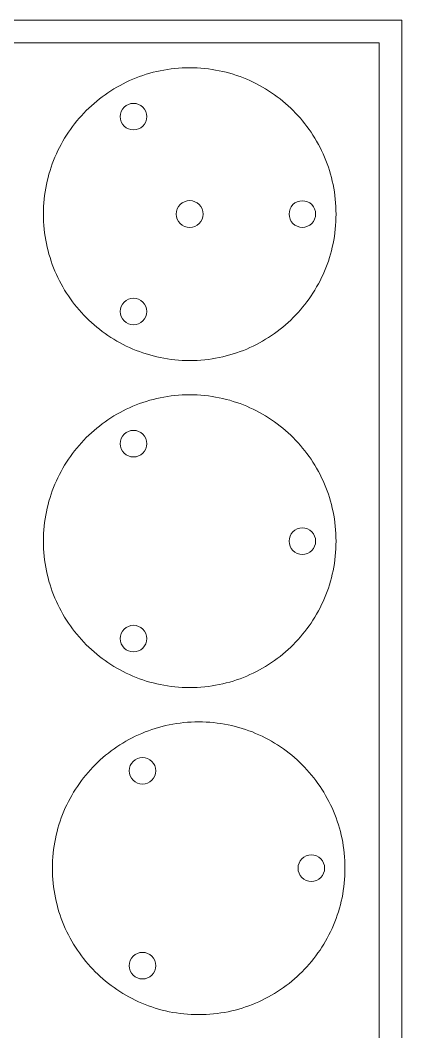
# Model space of a CAD drawing. Header units: millimetres. Extents: x -5 to 795, y -5 to 389.
# Drawn here: x 710.2 to 795, y 164.5 to 389 of the extents above; entities that cross this region are included whole.
import ezdxf

# ---------------------------------------------------------------- set-up
doc = ezdxf.new("R2010")
doc.units = ezdxf.units.MM
doc.header["$MEASUREMENT"] = 0
doc.layers.get('0').update_dxf_attribs({"color": 30, "lineweight": 0, "true_color": 0xf6921e})
doc.layers.add('Cutting lines', color=5, linetype='Continuous', lineweight=0)

msp = doc.modelspace()

# ---------------------------------------------------------------- linework, layer by layer
at = {"lineweight": 0}
for points in [[(-5, -5), (795, -5), (795, 389), (-5, 389)], [(0, 0), (790, 0), (790, 384), (0, 384)]]:
    msp.add_lwpolyline(points, close=True, dxfattribs=at)
at = {"layer": 'Cutting lines'}
for points in [[(747.893903, 378.458237), (747.055063, 378.447623), (746.221457, 378.415949), (745.39334, 378.36347), (744.570966, 378.290443), (743.754592, 378.197123), (742.944473, 378.083764), (742.140863, 377.950622), (741.344019, 377.797953), (740.554195, 377.626011), (739.771646, 377.435051), (738.996628, 377.22533), (738.229397, 376.997102), (737.470206, 376.750622), (736.719313, 376.486146), (735.976971, 376.203929), (735.243436, 375.904226), (734.518963, 375.587293), (733.803809, 375.253384), (733.098227, 374.902756), (732.402473, 374.535663), (731.716802, 374.15236), (731.04147, 373.753103), (730.376732, 373.338147), (729.722844, 372.907748), (729.080059, 372.46216), (728.448634, 372.001638), (727.828824, 371.526439), (727.220885, 371.036817), (726.62507, 370.533028), (726.041637, 370.015326), (725.470839, 369.483968), (724.912932, 368.939208), (724.368172, 368.381301), (723.836814, 367.810503), (723.319112, 367.22707), (722.815323, 366.631255), (722.325701, 366.023316), (721.850501, 365.403506), (721.38998, 364.772081), (720.944392, 364.129296), (720.513993, 363.475408), (720.099037, 362.81067), (719.69978, 362.135338), (719.316477, 361.449667), (718.949384, 360.753913), (718.598755, 360.048331), (718.264847, 359.333176), (717.947914, 358.608704), (717.648211, 357.875169), (717.365994, 357.132827), (717.101518, 356.381934), (716.855038, 355.622743), (716.62681, 354.855511), (716.417089, 354.080494), (716.226129, 353.297945), (716.054187, 352.508121), (715.901517, 351.711276), (715.768376, 350.907667), (715.655017, 350.097547), (715.561696, 349.281174), (715.488669, 348.4588), (715.436191, 347.630683), (715.404517, 346.797077), (715.393903, 345.958237), (715.404517, 345.119398), (715.436191, 344.285792), (715.488669, 343.457674), (715.561696, 342.635301), (715.655017, 341.818927), (715.768376, 341.008808), (715.901517, 340.205198), (716.054187, 339.408354), (716.226129, 338.61853), (716.417089, 337.835981), (716.62681, 337.060963), (716.855038, 336.293731), (717.101518, 335.534541), (717.365994, 334.783647), (717.648211, 334.041305), (717.947914, 333.307771), (718.264847, 332.583298), (718.598755, 331.868143), (718.949384, 331.162561), (719.316477, 330.466807), (719.69978, 329.781137), (720.099037, 329.105805), (720.513993, 328.441067), (720.944392, 327.787178), (721.38998, 327.144394), (721.850501, 326.512969), (722.325701, 325.893159), (722.815323, 325.285219), (723.319112, 324.689405), (723.836814, 324.105971), (724.368172, 323.535174), (724.912932, 322.977267), (725.470839, 322.432507), (726.041637, 321.901148), (726.62507, 321.383447), (727.220885, 320.879657), (727.828824, 320.390035), (728.448634, 319.914836), (729.080059, 319.454315), (729.722844, 319.008727), (730.376732, 318.578327), (731.04147, 318.163371), (731.716802, 317.764114), (732.402473, 317.380812), (733.098227, 317.013719), (733.803809, 316.66309), (734.518963, 316.329182), (735.243436, 316.012248), (735.976971, 315.712546), (736.719313, 315.430329), (737.470206, 315.165853), (738.229397, 314.919373), (738.996628, 314.691145), (739.771646, 314.481423), (740.554195, 314.290464), (741.344019, 314.118522), (742.140863, 313.965852), (742.944473, 313.83271), (743.754592, 313.719352), (744.570966, 313.626031), (745.39334, 313.553004), (746.221457, 313.500526), (747.055063, 313.468852), (747.893903, 313.458237), (748.732742, 313.468852), (749.566348, 313.500526), (750.394466, 313.553004), (751.216839, 313.626031), (752.033213, 313.719352), (752.843332, 313.83271), (753.646942, 313.965852), (754.443786, 314.118522), (755.23361, 314.290464), (756.016159, 314.481423), (756.791177, 314.691145), (757.558408, 314.919373), (758.317599, 315.165853), (759.068493, 315.430329), (759.810834, 315.712546), (760.544369, 316.012248), (761.268842, 316.329182), (761.983997, 316.66309), (762.689579, 317.013719), (763.385332, 317.380812), (764.071003, 317.764114), (764.746335, 318.163371), (765.411073, 318.578327), (766.064962, 319.008727), (766.707746, 319.454315), (767.339171, 319.914836), (767.958981, 320.390035), (768.566921, 320.879657), (769.162735, 321.383447), (769.746169, 321.901148), (770.316966, 322.432507), (770.874873, 322.977267), (771.419633, 323.535174), (771.950992, 324.105971), (772.468693, 324.689405), (772.972483, 325.285219), (773.462104, 325.893159), (773.937304, 326.512969), (774.397825, 327.144394), (774.843413, 327.787178), (775.273813, 328.441067), (775.688768, 329.105805), (776.088025, 329.781137), (776.471328, 330.466807), (776.838421, 331.162561), (777.18905, 331.868143), (777.522958, 332.583298), (777.839891, 333.307771), (778.139594, 334.041305), (778.421811, 334.783647), (778.686287, 335.534541), (778.932767, 336.293731), (779.160995, 337.060963), (779.370717, 337.835981), (779.561676, 338.61853), (779.733618, 339.408354), (779.886288, 340.205198), (780.019429, 341.008808), (780.132788, 341.818927), (780.226109, 342.635301), (780.299136, 343.457674), (780.351614, 344.285792), (780.383288, 345.119398), (780.393903, 345.958237), (780.383288, 346.797077), (780.351614, 347.630683), (780.299136, 348.4588), (780.226109, 349.281174), (780.132788, 350.097547), (780.019429, 350.907667), (779.886288, 351.711276), (779.733618, 352.508121), (779.561676, 353.297945), (779.370717, 354.080494), (779.160995, 354.855511), (778.932767, 355.622743), (778.686287, 356.381934), (778.421811, 357.132827), (778.139594, 357.875169), (777.839891, 358.608704), (777.522958, 359.333176), (777.18905, 360.048331), (776.838421, 360.753913), (776.471328, 361.449667), (776.088025, 362.135338), (775.688768, 362.81067), (775.273813, 363.475408), (774.843413, 364.129296), (774.397825, 364.772081), (773.937304, 365.403506), (773.462104, 366.023316), (772.972483, 366.631255), (772.468693, 367.22707), (771.950992, 367.810503), (771.419633, 368.381301), (770.874873, 368.939208), (770.316966, 369.483968), (769.746169, 370.015326), (769.162735, 370.533028), (768.566921, 371.036817), (767.958981, 371.526439), (767.339171, 372.001638), (766.707746, 372.46216), (766.064962, 372.907748), (765.411073, 373.338147), (764.746335, 373.753103), (764.071003, 374.15236), (763.385332, 374.535663), (762.689579, 374.902756), (761.983997, 375.253384), (761.268842, 375.587293), (760.544369, 375.904226), (759.810834, 376.203929), (759.068493, 376.486146), (758.317599, 376.750622), (757.558408, 376.997102), (756.791177, 377.22533), (756.016159, 377.435051), (755.23361, 377.626011), (754.443786, 377.797953), (753.646942, 377.950622), (752.843332, 378.083764), (752.033213, 378.197123), (751.216839, 378.290443), (750.394466, 378.36347), (749.566348, 378.415949), (748.732742, 378.447623)], [(747.893903, 305.85553), (747.055063, 305.844915), (746.221457, 305.813241), (745.39334, 305.760763), (744.570966, 305.687736), (743.754592, 305.594416), (742.944473, 305.481057), (742.140863, 305.347915), (741.344019, 305.195245), (740.554195, 305.023303), (739.771646, 304.832344), (738.996628, 304.622622), (738.229397, 304.394394), (737.470206, 304.147915), (736.719313, 303.883439), (735.976971, 303.601222), (735.243436, 303.301519), (734.518963, 302.984586), (733.803809, 302.650677), (733.098227, 302.300049), (732.402473, 301.932955), (731.716802, 301.549653), (731.04147, 301.150396), (730.376732, 300.73544), (729.722844, 300.30504), (729.080059, 299.859452), (728.448634, 299.398931), (727.828824, 298.923732), (727.220885, 298.43411), (726.62507, 297.930321), (726.041637, 297.412619), (725.470839, 296.88126), (724.912932, 296.3365), (724.368172, 295.778594), (723.836814, 295.207796), (723.319112, 294.624362), (722.815323, 294.028548), (722.325701, 293.420608), (721.850501, 292.800798), (721.38998, 292.169373), (720.944392, 291.526589), (720.513993, 290.8727), (720.099037, 290.207962), (719.69978, 289.53263), (719.316477, 288.84696), (718.949384, 288.151206), (718.598755, 287.445624), (718.264847, 286.730469), (717.947914, 286.005997), (717.648211, 285.272462), (717.365994, 284.53012), (717.101518, 283.779226), (716.855038, 283.020036), (716.62681, 282.252804), (716.417089, 281.477786), (716.226129, 280.695238), (716.054187, 279.905414), (715.901517, 279.108569), (715.768376, 278.304959), (715.655017, 277.49484), (715.561696, 276.678466), (715.488669, 275.856093), (715.436191, 275.027976), (715.404517, 274.19437), (715.393903, 273.35553), (715.404517, 272.51669), (715.436191, 271.683084), (715.488669, 270.854967), (715.561696, 270.032594), (715.655017, 269.21622), (715.768376, 268.4061), (715.901517, 267.602491), (716.054187, 266.805646), (716.226129, 266.015822), (716.417089, 265.233274), (716.62681, 264.458256), (716.855038, 263.691024), (717.101518, 262.931834), (717.365994, 262.18094), (717.648211, 261.438598), (717.947914, 260.705063), (718.264847, 259.980591), (718.598755, 259.265436), (718.949384, 258.559854), (719.316477, 257.8641), (719.69978, 257.17843), (720.099037, 256.503098), (720.513993, 255.83836), (720.944392, 255.184471), (721.38998, 254.541686), (721.850501, 253.910262), (722.325701, 253.290452), (722.815323, 252.682512), (723.319112, 252.086698), (723.836814, 251.503264), (724.368172, 250.932466), (724.912932, 250.37456), (725.470839, 249.829799), (726.041637, 249.298441), (726.62507, 248.780739), (727.220885, 248.27695), (727.828824, 247.787328), (728.448634, 247.312129), (729.080059, 246.851608), (729.722844, 246.40602), (730.376732, 245.97562), (731.04147, 245.560664), (731.716802, 245.161407), (732.402473, 244.778104), (733.098227, 244.411011), (733.803809, 244.060383), (734.518963, 243.726474), (735.243436, 243.409541), (735.976971, 243.109838), (736.719313, 242.827621), (737.470206, 242.563145), (738.229397, 242.316666), (738.996628, 242.088437), (739.771646, 241.878716), (740.554195, 241.687757), (741.344019, 241.515814), (742.140863, 241.363145), (742.944473, 241.230003), (743.754592, 241.116644), (744.570966, 241.023324), (745.39334, 240.950297), (746.221457, 240.897819), (747.055063, 240.866145), (747.893903, 240.85553), (748.732742, 240.866145), (749.566348, 240.897819), (750.394466, 240.950297), (751.216839, 241.023324), (752.033213, 241.116644), (752.843332, 241.230003), (753.646942, 241.363145), (754.443786, 241.515814), (755.23361, 241.687757), (756.016159, 241.878716), (756.791177, 242.088437), (757.558408, 242.316666), (758.317599, 242.563145), (759.068493, 242.827621), (759.810834, 243.109838), (760.544369, 243.409541), (761.268842, 243.726474), (761.983997, 244.060383), (762.689579, 244.411011), (763.385332, 244.778104), (764.071003, 245.161407), (764.746335, 245.560664), (765.411073, 245.97562), (766.064962, 246.40602), (766.707746, 246.851608), (767.339171, 247.312129), (767.958981, 247.787328), (768.566921, 248.27695), (769.162735, 248.780739), (769.746169, 249.298441), (770.316966, 249.829799), (770.874873, 250.37456), (771.419633, 250.932466), (771.950992, 251.503264), (772.468693, 252.086698), (772.972483, 252.682512), (773.462104, 253.290452), (773.937304, 253.910262), (774.397825, 254.541686), (774.843413, 255.184471), (775.273813, 255.83836), (775.688768, 256.503098), (776.088025, 257.17843), (776.471328, 257.8641), (776.838421, 258.559854), (777.18905, 259.265436), (777.522958, 259.980591), (777.839891, 260.705063), (778.139594, 261.438598), (778.421811, 262.18094), (778.686287, 262.931834), (778.932767, 263.691024), (779.160995, 264.458256), (779.370717, 265.233274), (779.561676, 266.015822), (779.733618, 266.805646), (779.886288, 267.602491), (780.019429, 268.4061), (780.132788, 269.21622), (780.226109, 270.032594), (780.299136, 270.854967), (780.351614, 271.683084), (780.383288, 272.51669), (780.393903, 273.35553), (780.383288, 274.19437), (780.351614, 275.027976), (780.299136, 275.856093), (780.226109, 276.678466), (780.132788, 277.49484), (780.019429, 278.304959), (779.886288, 279.108569), (779.733618, 279.905414), (779.561676, 280.695238), (779.370717, 281.477786), (779.160995, 282.252804), (778.932767, 283.020036), (778.686287, 283.779226), (778.421811, 284.53012), (778.139594, 285.272462), (777.839891, 286.005997), (777.522958, 286.730469), (777.18905, 287.445624), (776.838421, 288.151206), (776.471328, 288.84696), (776.088025, 289.53263), (775.688768, 290.207962), (775.273813, 290.8727), (774.843413, 291.526589), (774.397825, 292.169373), (773.937304, 292.800798), (773.462104, 293.420608), (772.972483, 294.028548), (772.468693, 294.624362), (771.950992, 295.207796), (771.419633, 295.778594), (770.874873, 296.3365), (770.316966, 296.88126), (769.746169, 297.412619), (769.162735, 297.930321), (768.566921, 298.43411), (767.958981, 298.923732), (767.339171, 299.398931), (766.707746, 299.859452), (766.064962, 300.30504), (765.411073, 300.73544), (764.746335, 301.150396), (764.071003, 301.549653), (763.385332, 301.932955), (762.689579, 302.300049), (761.983997, 302.650677), (761.268842, 302.984586), (760.544369, 303.301519), (759.810834, 303.601222), (759.068493, 303.883439), (758.317599, 304.147915), (757.558408, 304.394394), (756.791177, 304.622622), (756.016159, 304.832344), (755.23361, 305.023303), (754.443786, 305.195245), (753.646942, 305.347915), (752.843332, 305.481057), (752.033213, 305.594416), (751.216839, 305.687736), (750.394466, 305.760763), (749.566348, 305.813241), (748.732742, 305.844915)], [(749.883018, 233.252823), (749.044178, 233.242208), (748.210572, 233.210534), (747.382455, 233.158056), (746.560082, 233.085029), (745.743708, 232.991708), (744.933588, 232.878349), (744.129979, 232.745208), (743.333134, 232.592538), (742.54331, 232.420596), (741.760761, 232.229637), (740.985744, 232.019915), (740.218512, 231.791687), (739.459322, 231.545207), (738.708428, 231.280731), (737.966086, 230.998514), (737.232551, 230.698811), (736.508079, 230.381878), (735.792924, 230.04797), (735.087342, 229.697341), (734.391588, 229.330248), (733.705917, 228.946945), (733.030586, 228.547688), (732.365848, 228.132733), (731.711959, 227.702333), (731.069174, 227.256745), (730.43775, 226.796224), (729.81794, 226.321024), (729.21, 225.831403), (728.614186, 225.327613), (728.030752, 224.809912), (727.459954, 224.278553), (726.902047, 223.733793), (726.357287, 223.175886), (725.825929, 222.605089), (725.308227, 222.021655), (724.804438, 221.425841), (724.314816, 220.817901), (723.839617, 220.198091), (723.379095, 219.566666), (722.933507, 218.923882), (722.503108, 218.269993), (722.088152, 217.605255), (721.688895, 216.929923), (721.305592, 216.244252), (720.938499, 215.548499), (720.587871, 214.842917), (720.253962, 214.127762), (719.937029, 213.403289), (719.637326, 212.669754), (719.355109, 211.927413), (719.090633, 211.176519), (718.844154, 210.417328), (718.615925, 209.650097), (718.406204, 208.875079), (718.215244, 208.09253), (718.043302, 207.302706), (717.890633, 206.505862), (717.757491, 205.702252), (717.644132, 204.892133), (717.550812, 204.075759), (717.477785, 203.253386), (717.425307, 202.425268), (717.393633, 201.591662), (717.383018, 200.752823), (717.393633, 199.913983), (717.425307, 199.080377), (717.477785, 198.25226), (717.550812, 197.429886), (717.644132, 196.613512), (717.757491, 195.803393), (717.890633, 194.999783), (718.043302, 194.202939), (718.215244, 193.413115), (718.406204, 192.630566), (718.615925, 191.855548), (718.844154, 191.088317), (719.090633, 190.329126), (719.355109, 189.578233), (719.637326, 188.835891), (719.937029, 188.102356), (720.253962, 187.377883), (720.587871, 186.662729), (720.938499, 185.957147), (721.305592, 185.261393), (721.688895, 184.575722), (722.088152, 183.90039), (722.503108, 183.235652), (722.933507, 182.581764), (723.379095, 181.938979), (723.839617, 181.307554), (724.314816, 180.687744), (724.804438, 180.079805), (725.308227, 179.48399), (725.825929, 178.900557), (726.357287, 178.329759), (726.902047, 177.771852), (727.459954, 177.227092), (728.030752, 176.695734), (728.614186, 176.178032), (729.21, 175.674243), (729.81794, 175.184621), (730.43775, 174.709421), (731.069174, 174.2489), (731.711959, 173.803312), (732.365848, 173.372913), (733.030586, 172.957957), (733.705917, 172.5587), (734.391588, 172.175397), (735.087342, 171.808304), (735.792924, 171.457675), (736.508079, 171.123767), (737.232551, 170.806834), (737.966086, 170.507131), (738.708428, 170.224914), (739.459322, 169.960438), (740.218512, 169.713958), (740.985744, 169.48573), (741.760761, 169.276009), (742.54331, 169.085049), (743.333134, 168.913107), (744.129979, 168.760437), (744.933588, 168.627296), (745.743708, 168.513937), (746.560082, 168.420616), (747.382455, 168.347589), (748.210572, 168.295111), (749.044178, 168.263437), (749.883018, 168.252823), (750.721857, 168.263437), (751.555464, 168.295111), (752.383581, 168.347589), (753.205954, 168.420616), (754.022328, 168.513937), (754.832447, 168.627296), (755.636057, 168.760437), (756.432901, 168.913107), (757.222726, 169.085049), (758.005274, 169.276009), (758.780292, 169.48573), (759.547524, 169.713958), (760.306714, 169.960438), (761.057608, 170.224914), (761.79995, 170.507131), (762.533485, 170.806834), (763.257957, 171.123767), (763.973112, 171.457675), (764.678694, 171.808304), (765.374448, 172.175397), (766.060118, 172.5587), (766.73545, 172.957957), (767.400188, 173.372913), (768.054077, 173.803312), (768.696861, 174.2489), (769.328286, 174.709421), (769.948096, 175.184621), (770.556036, 175.674243), (771.15185, 176.178032), (771.735284, 176.695734), (772.306082, 177.227092), (772.863988, 177.771852), (773.408748, 178.329759), (773.940107, 178.900557), (774.457808, 179.48399), (774.961598, 180.079805), (775.45122, 180.687744), (775.926419, 181.307554), (776.38694, 181.938979), (776.832528, 182.581764), (777.262928, 183.235652), (777.677884, 183.90039), (778.077141, 184.575722), (778.460443, 185.261393), (778.827537, 185.957147), (779.178165, 186.662729), (779.512074, 187.377883), (779.829007, 188.102356), (780.128709, 188.835891), (780.410926, 189.578233), (780.675402, 190.329126), (780.921882, 191.088317), (781.15011, 191.855548), (781.359832, 192.630566), (781.550791, 193.413115), (781.722733, 194.202939), (781.875403, 194.999783), (782.008545, 195.803393), (782.121904, 196.613512), (782.215224, 197.429886), (782.288251, 198.25226), (782.340729, 199.080377), (782.372403, 199.913983), (782.383018, 200.752823), (782.372403, 201.591662), (782.340729, 202.425268), (782.288251, 203.253386), (782.215224, 204.075759), (782.121904, 204.892133), (782.008545, 205.702252), (781.875403, 206.505862), (781.722733, 207.302706), (781.550791, 208.09253), (781.359832, 208.875079), (781.15011, 209.650097), (780.921882, 210.417328), (780.675402, 211.176519), (780.410926, 211.927413), (780.128709, 212.669754), (779.829007, 213.403289), (779.512074, 214.127762), (779.178165, 214.842917), (778.827537, 215.548499), (778.460443, 216.244252), (778.077141, 216.929923), (777.677884, 217.605255), (777.262928, 218.269993), (776.832528, 218.923882), (776.38694, 219.566666), (775.926419, 220.198091), (775.45122, 220.817901), (774.961598, 221.425841), (774.457808, 222.021655), (773.940107, 222.605089), (773.408748, 223.175886), (772.863988, 223.733793), (772.306082, 224.278553), (771.735284, 224.809912), (771.15185, 225.327613), (770.556036, 225.831403), (769.948096, 226.321024), (769.328286, 226.796224), (768.696861, 227.256745), (768.054077, 227.702333), (767.400188, 228.132733), (766.73545, 228.547688), (766.060118, 228.946945), (765.374448, 229.330248), (764.678694, 229.697341), (763.973112, 230.04797), (763.257957, 230.381878), (762.533485, 230.698811), (761.79995, 230.998514), (761.057608, 231.280731), (760.306714, 231.545207), (759.547524, 231.791687), (758.780292, 232.019915), (758.005274, 232.229637), (757.222726, 232.420596), (756.432901, 232.592538), (755.636057, 232.745208), (754.832447, 232.878349), (754.022328, 232.991708), (753.205954, 233.085029), (752.383581, 233.158056), (751.555464, 233.210534), (750.721857, 233.242208)]]:
    msp.add_lwpolyline(points, close=True, dxfattribs=at)
for points in [[(735.413724, 370.550013, 0.414214), (732.463724, 367.600013, 0.414214), (735.413724, 364.650013, 0.414214), (738.363724, 367.600013, 0.414214)], [(747.893903, 348.948237, 0.414214), (744.903903, 345.958237, 0.414214), (747.893903, 342.968237, 0.414214), (750.883903, 345.958237, 0.414214)], [(772.913419, 348.923877, 0.414214), (769.963419, 345.973877, 0.414214), (772.913419, 343.023877, 0.414214), (775.863419, 345.973877, 0.414214)], [(735.408482, 327.274302, 0.414214), (732.458482, 324.324302, 0.414214), (735.408482, 321.374302, 0.414214), (738.358482, 324.324302, 0.414214)], [(735.413724, 297.948175, 0.414214), (732.463724, 294.998175, 0.414214), (735.413724, 292.048175, 0.414214), (738.363724, 294.998175, 0.414214)], [(772.91255, 276.323778, 0.414214), (769.96255, 273.373778, 0.414214), (772.91255, 270.423778, 0.414214), (775.86255, 273.373778, 0.414214)], [(735.406743, 254.675073, 0.414214), (732.456743, 251.725073, 0.414214), (735.406743, 248.775073, 0.414214), (738.356743, 251.725073, 0.414214)], [(737.40284, 225.345468, 0.414214), (734.45284, 222.395468, 0.414214), (737.40284, 219.445468, 0.414214), (740.35284, 222.395468, 0.414214)], [(774.901665, 203.721071, 0.414214), (771.951665, 200.771071, 0.414214), (774.901665, 197.821071, 0.414214), (777.851665, 200.771071, 0.414214)], [(737.395858, 182.072366, 0.414214), (734.445858, 179.122366, 0.414214), (737.395858, 176.172366, 0.414214), (740.345858, 179.122366, 0.414214)]]:
    msp.add_lwpolyline(points, format="xyb", close=True, dxfattribs=at)

doc.saveas('drawing.dxf')
